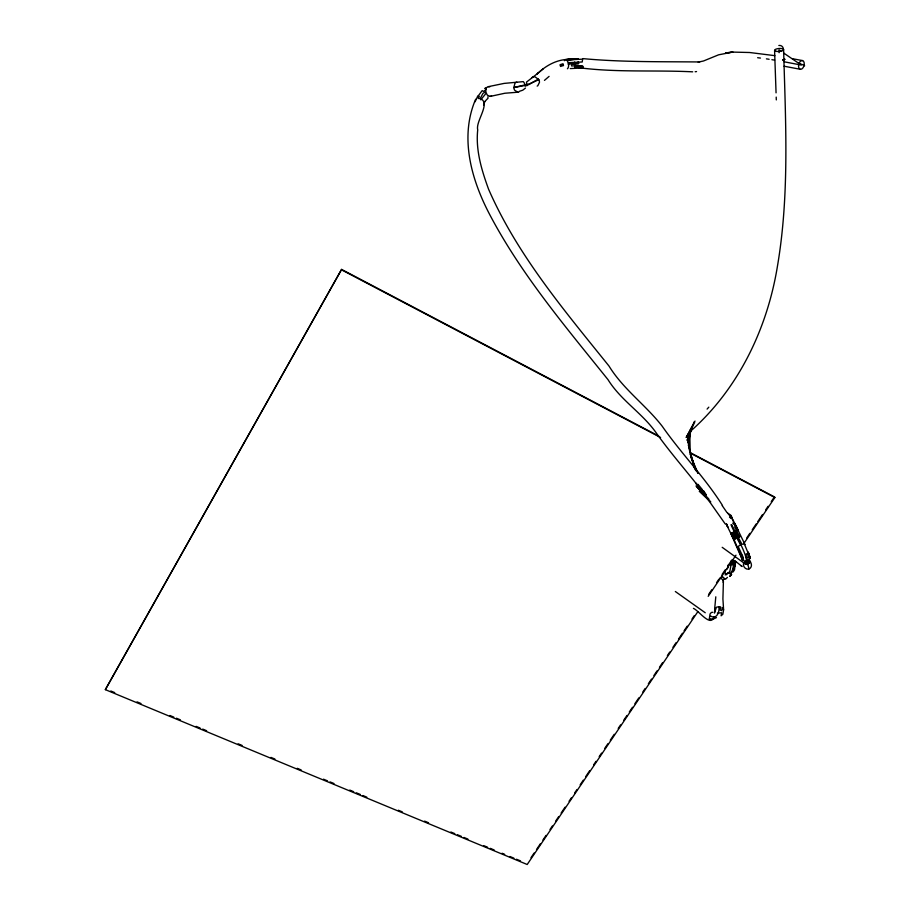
<?xml version="1.0" encoding="UTF-8"?>
<svg xmlns="http://www.w3.org/2000/svg" width="910" height="910" viewBox="0 0 910 910"><rect width="100%" height="100%" fill="white"/><g stroke="black" fill="none" stroke-linecap="round" stroke-linejoin="round"><path stroke-width="1.36" d="M732.8 520.941L732.812 519.508L745.006 544.567M688.904 438.768L688.506 445.399L689.757 451.519M734.586 560.514L733.665 568.557L730.719 574.119L728.182 572.856L726.214 574.801L724.861 572.515L725.304 570.763M719.981 577.884L722.54 579.477L723.404 581.388L722.915 598.905L723.598 609.791L722.859 614.25L721.107 615.786L721.607 612.726L717.398 613.192M718.877 606.993C719.787 611.77 716.625 619.903 710.699 616.093M714.782 607.618L715.795 596.812M690.565 429.452L688.506 445.399L695.172 469.685M731.867 560.321L729.774 571.787L725.099 574.881M487.874 96.767L488.033 98.189L484.78 101.556L483.608 105.014M689.86 432.216L687.903 443.022L691.862 426.813M730.548 564.837L731.356 561.004L735.542 561.686L734.506 569.865L733.107 571.935L732.084 571.548L734.188 562.744M744.607 561.527C741.457 564.462 744.858 570.308 748.964 568.989L745.927 556.078M697.868 611.622L527.197 864.5L105.344 689.643L341.591 269.394L658.681 436.049M475.077 101.784L477.704 96.21L477.955 97.541M723.211 580.443L723.78 579.238L725.93 578.919L727.409 577.372M690.451 430.373L687.141 440.406L693.454 424.003M714.02 616.969C710.608 627.684 698.38 610.121 693.431 608.403M475.657 99.247C459.049 137.831 471.721 180.954 490.57 216.193C522.226 275.73 566.043 327.35 608.028 379.686C620.631 399.99 641.448 412.583 655.348 431.67C669.885 452.338 686.731 471.187 702.133 491.15M723.063 582.207L723.404 581.388M486.224 89.294L483.676 91.444L482.163 90.636L477.557 96.813L479.32 96.335L478.364 98.473L480.161 98.587L483.039 93.321L485.667 91.876L486.065 88.316L484.78 88.497L488.397 86.643L504.129 83.401L523.341 81.627L524.137 82.753A5.119 1.763 78.2 0 1 525.275 86.268M693.295 423.969L686.185 437.505L694.694 422.513M105.344 689.643L341.591 269.394M737.987 529.995L736.497 530.644L734.632 526.833L735.735 526.549L734.029 523.057L736.327 526.56L732.8 523.113L734.757 523.33L737.987 529.995L730.798 533.396L726.203 523.955L727.841 527.299L726.771 524.115M480.764 99.838L485.622 93.855M483.745 103.183L484.78 101.556M714.646 608.972L715.067 608.335L714.452 613.078L716.363 607.334L717.148 607.004L720.583 606.856L720.083 609.939L721.71 610.69L722.187 607.55L723.598 609.791M530.974 857.709L534.147 853.011M536.525 849.485L540.495 843.604M542.872 840.078L546.045 835.38M550.015 829.499L552.393 825.973M555.566 821.275L558.729 816.577M561.117 813.051L565.076 807.17M569.046 801.289L571.423 797.763M574.597 793.065L576.974 789.539M580.148 784.841L583.321 780.143M585.699 776.617L589.657 770.736M593.627 764.855L596.005 761.329M599.178 756.631L601.556 753.105M604.729 748.407L607.903 743.709M610.28 740.183L614.25 734.302M618.208 728.421L620.586 724.895M623.76 720.197L626.933 715.499M629.31 711.973L632.484 707.275M634.861 703.748L638.831 697.868M642.801 691.987L645.179 688.461M648.352 683.763L651.514 679.065M653.903 675.538L657.065 670.841M659.454 667.314L662.616 662.605M667.383 655.553L669.76 652.026M672.934 647.329L676.107 642.631M678.485 639.104L682.443 633.223M684.036 630.88L687.209 626.171M691.964 619.118L694.341 615.592M708.617 594.446L711.791 589.737M716.545 582.684L718.923 579.158M722.096 574.46L725.27 569.762M727.647 566.236L731.617 560.355M746.689 538.026L749.851 533.328M752.24 529.802L756.199 523.921M757.791 521.578L762.546 514.525M765.719 509.816L768.097 506.29M771.27 501.592L774.444 496.894L690.133 452.577M708.185 596.334L735.974 555.168M743.914 543.407L774.865 497.542L774.444 496.894M726.783 569.387L728.171 567.408L727.682 565.372M564.348 60.686L565.872 59.503L573.926 58.706L566.429 59.605M567.43 68.773L568.113 67.875A4.903 2.446 82.7 0 0 568.306 62.676L566.839 59.958L582.628 59.161L582.218 61.994L568.306 62.676M720.925 577.93L722.335 576.474M707.093 409.102L708.81 407.157M538.492 72.8L526.526 82.059L526.765 85.893M690.315 431.42C738.34 389.127 767.301 328.669 777.47 266.061L777.572 265.447C789.618 194.137 785.58 121.439 783.601 49.515M544.464 80.376L549.094 76.383M543.19 68.853L537.173 73.903C545.056 66.362 554.804 60.515 565.872 59.503M525.468 88.065L522.761 90.192L519.644 91.228A5.631 3.754 81.9 0 1 517.801 92.217L504.879 93.241L490.285 96.392L487.407 95.231L485.667 91.876M538.436 79.045L528.482 84.789L514.15 87.496M531.793 77.668A5.528 4.698 63.2 0 1 535.046 76.861L538.822 79.671L529.461 83.856L513.809 87.508L515.003 83.151A5.631 3.742 82 0 1 516.857 82.173M748.964 568.989C751.706 567.976 752.206 564.234 750.386 562.152M716.466 617.606L713.281 619.073L709.356 618.766L710.016 614.148A4.846 2.741 -80.9 0 1 711.756 612.362L712.758 612.282M490.285 96.392L491.571 95.914M782.816 60.037L785.068 59.286L782.668 59.946M560.492 65.418L562.88 64.826M583.321 66.407L578.487 67.602L583.082 67.647M566.213 59.582L578.407 58.775L566.577 60.413M568.033 64.019L578.817 63.45M695.16 71.742L696.548 71.583M570.286 68.58L582.548 68L582.195 65.668L571.537 65.952L571.571 64.075L578.373 63.745L578.362 61.948L574.779 63.836L574.676 62.051M692.681 71.833C656.053 70.002 619.335 72.481 582.798 68.193M734.233 560.753L731.72 560.355M517.801 92.217L514.639 90.215A4.755 3.162 82 0 1 513.809 87.508M582.901 58.615C621.735 62.244 660.808 61.596 699.699 61.96L698.186 62.119L703.498 60.993L718.638 54.805L732.721 52.097L749.612 52.507L774.842 55.658M734.723 561.629L735.542 561.686L735.178 566.441L735.075 561.584L734.597 565.861L734.154 561.424L733.596 565.383L732.891 561.22L732.163 565.008L731.356 561.004M757.643 57.728L760.464 58.058M488.397 86.643L489.808 86.848M766.413 58.854L769.143 59.275M771.873 59.696L774.603 60.117M784.227 61.812L801.323 65.065L783.567 52.962M784.101 66.214L800.197 69.251M792.337 58.684L802.574 60.595A4.482 2.73 -75.2 0 1 803.052 67.761A4.482 2.73 -75.2 0 1 798.525 66.407A4.482 2.73 -75.2 0 1 802.574 60.595M730.719 574.119L731.708 574.358L729.661 576.383L731.014 575.268L729.638 572.003M747.394 560.571L749.021 561.049M729.536 517.21L732.106 518.928L727.761 513.126M727.955 513.388L730.628 515.026L732.436 518.643M799.026 63.381L800.413 63.916A4.334 0.774 20.8 0 1 804.656 65.804M480.161 98.587C491.4 102.819 475.395 121.223 477.716 129.868C475.543 150.264 481.674 170.272 488.579 189.212C517.312 255.016 564.382 310.515 608.983 366.025C623.282 389.298 645.793 405.03 662.275 426.324C681.283 453.555 704.761 477.329 722.494 505.471M110.793 690.986L114.728 692.612M137.046 701.872L140.993 703.51M169.874 715.487L173.81 717.114M176.438 718.206L180.385 719.844M196.139 726.373L200.075 728.011M202.702 729.092L206.638 730.73M238.147 743.8L242.094 745.427M270.975 757.404L274.911 759.042M297.24 768.302L301.176 769.928M323.494 779.188L327.441 780.826M330.057 781.906L334.004 783.544M349.759 790.073L353.694 791.711M356.322 792.803L360.258 794.43M362.885 795.522L366.821 797.16M398.341 810.23L402.277 811.856M424.595 821.116L428.542 822.754M450.86 832.002L454.795 833.64M457.423 834.732L461.359 836.358M463.986 837.45L467.922 839.088M483.688 845.617L487.623 847.255M490.251 848.336L494.187 849.974M502.07 853.239L504.686 854.331M509.941 856.503L513.877 858.141M516.505 859.233L520.452 860.86M341.614 269.883L660.592 437.494M690.736 453.328L774.865 497.542M724.906 578.828L722.87 577.088A4.084 2.707 66.5 0 1 722.187 575.632M781.292 51.415L779.017 49.868L779.131 52.7M675.334 591.511L705.25 612.76M722.199 547.32L745.154 563.893L747.428 564.575C745.79 550.402 736.44 537.821 730.992 524.706M740.842 565.531L742.082 566.52L734.666 560.56M706.626 498.066L710.767 501.933M699.255 491.252L710.437 501.842M710.232 620.176L709.356 618.766M697.026 487.009L708.901 499.101M695.979 486.008L708.446 499.089M725.19 523.898L705.136 495.404M705.079 493.686L695.661 483.073L704.875 493.721M697.97 484.313L702.44 489.716M727.033 512.637L722.199 505.596M692.737 462.883L697.856 472.984M730.855 515.515L732.266 518.336M731.754 524.706L737.873 537.446M695.524 468.991L696.673 471.448M691.304 457.582L697.959 473.234M741.73 555.578L743.174 559.423L742.571 559.98L740.956 555.51L743.106 560.537L743.117 557.136L738.146 546.455L740.604 544.749L733.642 532.122L735.826 538.47L734.097 539.857L743.106 560.537L741.491 554.395L740.865 554.986L742.571 560.344L730.798 533.396L734.097 539.857L731.276 533.203L734.7 539.232L732.288 532.748L735.826 538.47L737.202 537.742L735.018 531.474L741.968 544.237L744.448 544.112L750.159 558.069L747.838 552.131L750.159 558.069L748.304 552.324L750.159 557.693L747.986 553.007L749.624 557.511L747.087 557.841L747.064 553.678A4.061 0.955 -21.6 0 1 745.745 554.372M691.236 457.593L696.139 470.663M689.757 432.25L690.258 453.976L696.321 470.788M690.258 453.976L694.614 468.525M783.453 49.254L782.975 47.525A4.664 4.106 -48.3 0 0 778.846 45.5M731.287 516.402L731.367 518.052M774.581 50.448L776.059 92.854M776.207 97.097L776.31 99.918M695.058 421.102A275.116 247.258 -16.1 0 1 693.636 422.479M538.822 79.671A4.743 4.038 63.2 0 1 539.448 82.412L537.844 85.654A5.528 4.698 63.3 0 1 537.162 86.086M574.779 65.713L574.665 67.226L582.332 67.169L578.385 65.622L578.419 67.124L574.779 65.713M736.429 526.822L735.962 527.356L737.964 530.029L736.429 526.822M750.545 562.062L748.179 563.609L745.165 563.916L744.892 560.378L746.701 563.938L746.393 560.003L748.179 563.609L747.77 559.525L749.499 562.971L749.055 558.933L750.545 562.062M706.171 494.653L705.386 495.211L703.453 490.797L706.171 494.653M739.227 536.968L738.545 537.196L736.304 530.86L739.864 536.809L739.227 536.968M563.461 65.509L560.56 66.453L560.059 64.712L563.006 63.757L563.461 65.509M732.721 52.097L725.566 52.962L732.721 52.097M776.469 51.392A4.55 1.502 -4.6 0 0 783.612 49.8A4.55 1.502 -4.6 0 0 777.208 48.753A4.55 1.502 -4.6 0 0 776.469 51.392"/></g></svg>
